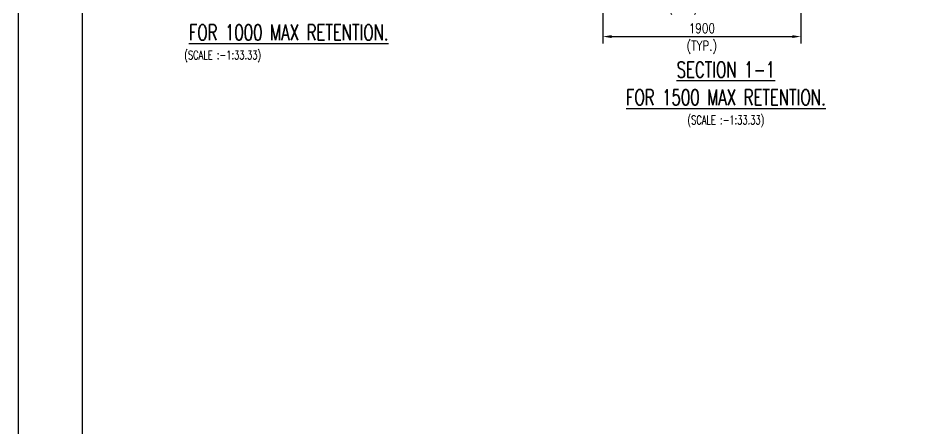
# Model space of a CAD drawing. Extents: x 345615 to 1272425, y -526289 to -156124.
# Drawn here: x 1142652 to 1168676, y -301519 to -289699 of the extents above; entities that cross this region are included whole.
import ezdxf
from ezdxf.enums import TextEntityAlignment as Align

# ---------------------------------------------------------------- set-up
doc = ezdxf.new("R2010")
doc.units = 0
doc.header["$LTSCALE"] = 500
doc.header["$MEASUREMENT"] = 0
doc.header["$PDMODE"] = 35
doc.header["$PDSIZE"] = -15
doc.layers.get('DEFPOINTS').update_dxf_attribs({"color": 4})
for name, color, linetype in [('S-DIM-1', 5, 'Continuous'), ('S-TEXT', 2, 'Continuous'), ('S-TITIL', 6, 'Continuous'), ('s_TITILE', 9, 'Continuous')]:
    doc.layers.add(name, color=color, linetype=linetype)
doc.styles.add('ROMANS', font='simplex.shx', dxfattribs={"width": 0.8, "height": 275, "bigfont": 'bigfont.shx'})
doc.dimstyles.new('dim33.33', dxfattribs={"dimtxt": 250, "dimasz": 250, "dimexe": 200, "dimexo": 200, "dimgap": 100, "dimtad": 1, "dimdec": 0, "dimlfac": 0.333331, "dimzin": 0, "dimdsep": 46, "dimtxsty": 'ROMANS', "dimcen": 0, "dimclrd": 5, "dimclre": 5, "dimclrt": 4, "dimadec": 0, "dimazin": 0, "dimtfac": 1, "dimtdec": 0, "dimtix": 1, "dimtofl": 0, "dimtmove": 2, "dimatfit": 3, "dimfxl": 0, "dimtolj": 1, "dimtzin": 0, "dimlwd": -1, "dimlwe": -1, "dimarcsym": 0})

# ---------------------------------------------------------------- blocks, each defined once
blk = doc.blocks.new('*D527')
at = {"layer": 'DEFPOINTS', "color": 0}
for p in [(1159740, -287673, -19), (1164840, -287673, -19), (1164840, -289186)]:
    blk.add_point(p, dxfattribs=at)
at = {"layer": 'S-DIM-1', "color": 5}
for p, q in [((1159740, -287873), (1159740, -289386)), ((1164840, -287873), (1164840, -289386)), ((1159990, -289186), (1164590, -289186))]:
    blk.add_line(p, q, dxfattribs=at)
for points in [[(1159990, -289144), (1159990, -289227), (1159740, -289186)], [(1164590, -289144), (1164590, -289227), (1164840, -289186)]]:
    blk.add_solid(points, dxfattribs=at)
at = {"layer": 'S-DIM-1', "color": 4, "insert": (1161802, -289186), "char_height": 275, "attachment_point": 5, "style": 'ROMANS'}
blk.add_mtext('\\A1;8 Y @ 200 c/c\\P(T&B)', dxfattribs=at)
blk = doc.blocks.new('*D528')
at = {"layer": 'DEFPOINTS', "color": 0}
for p in [(1159490, -287823, -19), (1165190, -287823, -19), (1165190, -290231)]:
    blk.add_point(p, dxfattribs=at)
at = {"layer": 'S-DIM-1', "color": 5}
for p, q in [((1159490, -288023), (1159490, -290431)), ((1165190, -288023), (1165190, -290431)), ((1159740, -290231), (1164940, -290231))]:
    blk.add_line(p, q, dxfattribs=at)
for points in [[(1159740, -290189), (1159740, -290273), (1159490, -290231)], [(1164940, -290189), (1164940, -290273), (1165190, -290231)]]:
    blk.add_solid(points, dxfattribs=at)
at = {"layer": 'S-DIM-1', "color": 4, "char_height": 275, "attachment_point": 5, "style": 'ROMANS'}
for s, insert in [('\\A1;1900', (1162340, -289993)), ('\\A1;(TYP.)', (1162340, -290540))]:
    blk.add_mtext(s, dxfattribs=dict(at, insert=insert))
blk = doc.blocks.new('zw$155A')
at = {"layer": 's_TITILE', "color": 7}
blk.add_lwpolyline([(0, 0), (88000, 0), (88000, 58000), (0, 58000)], close=True, dxfattribs=at)
at = {"layer": 's_TITILE', "color": 1}
blk.add_lwpolyline([(1300, 800), (78500, 800), (78500, 57200), (1300, 57200)], close=True, dxfattribs=at)

msp = doc.modelspace()

# ---------------------------------------------------------------- block references
at = {"xscale": 1.420454545454545, "yscale": 1.420454545454545, "zscale": 1.420454545454545}
msp.add_blockref('zw$155A', (1142652.342, -348663.35), dxfattribs=at)

# ---------------------------------------------------------------- texts
at = {"layer": 'S-TEXT', "style": 'ROMANS', "width": 0.7}
for p in [(1148544.692, -290761.744, 19.417), (1163031.436, -292630.892)]:
    msp.add_text('(SCALE :-1:33.33)', height=250, dxfattribs=at).set_placement(p, align=Align.MIDDLE_CENTER)
at = {"layer": 'S-TITIL', "style": 'ROMANS', "width": 0.7}
for s, p in [('%%UFOR 1000 MAX RETENTION.', (1150446.712, -290111.744, 19.417)), ('%%USECTION 1-1', (1163031.436, -291180.892)), ('%%UFOR 1500 MAX RETENTION.', (1163031.436, -291980.892))]:
    msp.add_text(s, height=450, dxfattribs=at).set_placement(p, align=Align.MIDDLE_CENTER)

# ---------------------------------------------------------------- dimensions: what is measured, and where the dimension line sits
at = {"layer": 'S-DIM-1'}
dim = msp.add_linear_dim(base=(1164839.979, -289185.564, 19.417), p1=(1159739.979, -287673.046), p2=(1164839.979, -287673.045), text='8 Y @ 200 c/c\\X(T&B)', dimstyle='dim33.33', override={"dimtxt": 250, "dimasz": 250, "dimtmove": 0}, dxfattribs=at)
dim.commit()
dim.dimension.update_dxf_attribs({"geometry": '*D527', "text_midpoint": (1161801.766, -289185.564, 19.417), "dimtype": 160})
dim = msp.add_linear_dim(base=(1165189.979, -290230.908, 19.417), p1=(1159489.979, -287823.045), p2=(1165189.979, -287823.045), text='<>\\X(TYP.)', dimstyle='dim33.33', override={"dimtxt": 250, "dimasz": 250, "dimtmove": 0}, dxfattribs=at)
dim.commit()
dim.dimension.update_dxf_attribs({"geometry": '*D528', "text_midpoint": (1162339.979, -290230.908, 19.417)})

doc.saveas('drawing.dxf')
